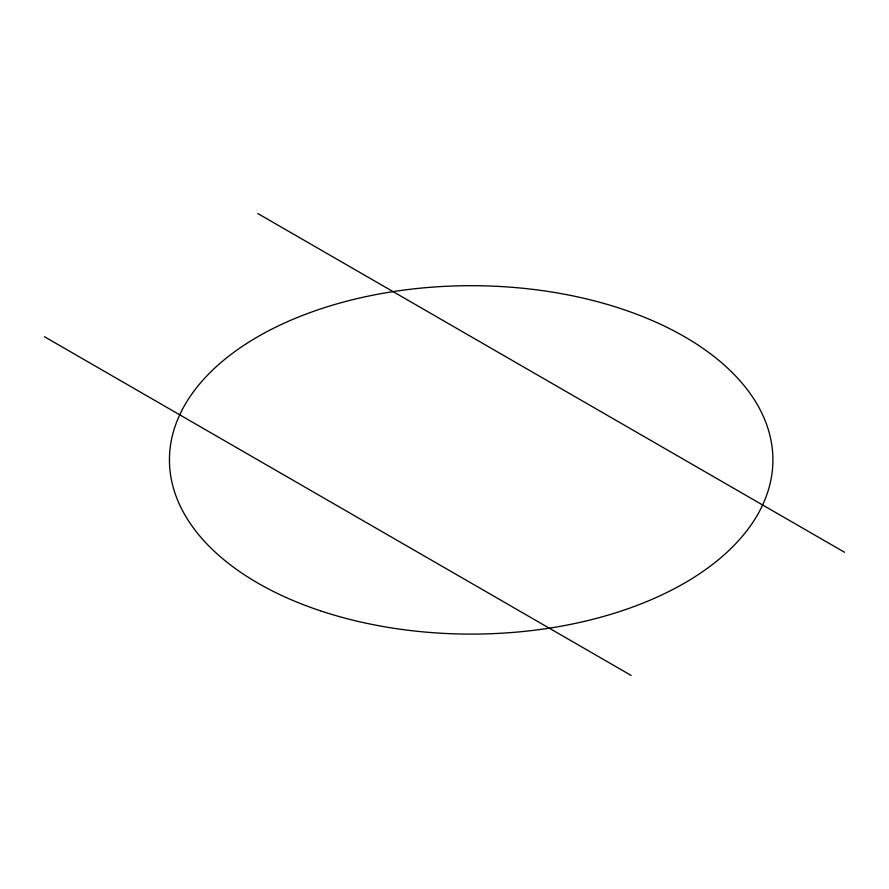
<?xml version="1.0" encoding="UTF-8"?>
<svg xmlns="http://www.w3.org/2000/svg" width="889" height="889" viewBox="0 0 889 889"><rect width="100%" height="100%" fill="white"/><g stroke="black" fill="none" stroke-linecap="round" stroke-linejoin="round"><path stroke-width="1.33" d="M257.81 213.538L844.55 552.28M44.45 336.72L631.19 675.462M320.307 610.765A301.738 174.211 0 0 0 772.908 459.902A301.738 174.211 0 0 0 320.307 309.028A301.738 174.211 0 0 0 320.307 610.765"/></g></svg>
